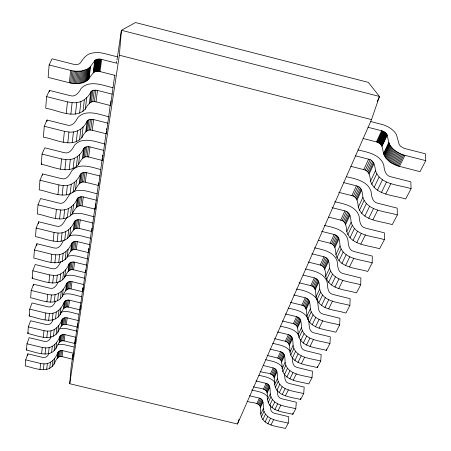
<?xml version="1.0" encoding="UTF-8"?>
<svg xmlns="http://www.w3.org/2000/svg" width="451" height="451" viewBox="0 0 451 451"><rect width="100%" height="100%" fill="white"/><g stroke="black" fill="none" stroke-linecap="round" stroke-linejoin="round"><path stroke-width="0.68" d="M318.417 240.293L330.16 243.224C335.443 244.211 335.612 250.328 335.939 254.567C339.518 268.176 356.966 268.103 367.706 271.468L372.193 262.899L372.284 256.072L354.007 251.517C348.668 250.514 348.324 244.386 347.958 240.062C345.387 229.683 333.188 227.338 324.303 225.461M308.174 262.037L320.193 265.025C325.413 266.022 325.402 272.128 325.707 276.277C328.937 289.666 346.035 289.672 356.487 292.874L360.721 284.79L360.896 277.996L343.126 273.588C337.861 272.573 337.703 266.451 337.365 262.223C335.059 252.019 323.142 249.606 314.465 247.847M296.459 289.085C305.389 290.461 315.187 293.601 318.823 302.818C325.549 310.559 336.897 310.023 345.889 313.101L349.891 305.457L350.139 298.703L332.855 294.435C327.651 293.415 327.668 287.304 327.353 283.166C325.301 273.188 313.733 270.673 305.276 269.038M290.483 302.367L301.843 305.169C306.928 306.184 306.612 312.25 306.883 316.219C309.516 329.157 325.926 329.326 335.86 332.235L339.654 324.996L339.958 318.293L323.136 314.155C316.619 312.633 319.094 304.645 317.008 300.011M282.303 320.977L293.381 323.688C298.393 324.72 297.948 330.746 298.201 334.631C300.58 347.355 316.658 347.597 326.355 350.371L329.952 343.51L330.318 336.858L313.93 332.838C307.52 331.293 310.096 323.401 308.072 318.829M326.355 350.371L326.434 349.046M274.574 338.656L285.336 341.283C290.286 342.32 289.717 348.307 289.965 352.113C292.113 364.617 307.864 364.932 317.335 367.582L320.751 361.065L321.168 354.469L305.192 350.568C300.197 349.519 300.642 343.504 300.372 339.631M317.335 367.582L317.425 366.263M112.925 87.753C103.087 85.448 89.557 79.573 81.129 88.407C78.97 92.494 75.396 97.467 70.091 95.635L49.463 90.414L46.616 96.621L45.692 108.251C57.818 110.044 74.59 120.062 85.318 109.142C87.381 105.134 90.747 100.043 95.995 101.858L110.58 105.551L114.723 75.108M267.189 355.456L277.692 358.015C282.568 359.058 281.892 365 282.129 368.732C284.068 381.016 299.503 381.405 308.766 383.931L312.013 377.741L312.475 371.201L296.893 367.407C292.254 366.443 292.44 360.924 292.327 357.26M110.58 105.551L110.918 100.923M109.227 116.865C99.508 114.593 85.938 108.652 77.747 117.683C75.65 121.68 72.29 126.827 67.019 125.045L47.034 120.017L44.26 126.263L43.397 137.172C55.129 138.964 71.613 148.638 81.817 137.685C83.824 133.767 86.987 128.512 92.207 130.283L106.346 133.84L110.36 104.322M105.139 144.078C95.702 141.8 82.364 136.151 74.567 145.183C72.532 149.084 69.369 154.383 64.127 152.647L44.756 147.798L42.05 154.079L41.238 164.322C52.609 166.12 68.811 175.45 78.525 164.497C80.481 160.674 83.452 155.285 88.638 157.004L102.36 160.443L106.019 133.361M106.346 133.84L106.543 131.185M106.645 129.86L106.74 128.529M102.36 160.443L102.512 158.448M102.614 157.117L102.772 155.127L102.569 156.48M260.193 371.466C264.337 373.327 270.132 372.267 273.396 375.886C275.071 378.412 274.033 381.743 274.676 384.545C276.418 396.621 291.549 397.077 300.614 399.49L303.703 393.599L304.205 387.116L288.995 383.429C284.716 382.549 284.632 377.515 284.666 374.059M49.001 353.268C48.156 355.929 45.636 358.241 42.704 357.412L27.866 353.838L25.701 359.887L25.222 365.879C34 367.757 47.558 374.257 54.002 364.194C55.659 361.099 57.328 355.405 62.012 356.628L72.588 359.182L74.872 341.914M77.138 326.738L74.934 343.515L64.11 340.894C59.369 339.631 57.61 345.342 55.93 348.493C49.249 358.675 35.454 351.943 26.479 350.072L26.981 343.792L29.191 337.692L44.384 341.368C47.659 342.309 50.202 339.479 51.143 336.632M79.731 309.392L77.392 327.093L66.308 324.404C61.516 323.091 59.656 328.813 57.948 332.032C51.025 342.332 36.976 335.358 27.799 333.492L28.323 326.89L30.578 320.757L46.143 324.528C49.458 325.498 52.09 322.69 53.06 319.787M82.448 291.199L79.974 309.865L68.62 307.097C63.766 305.739 61.804 311.466 60.073 314.747C52.88 325.16 38.583 317.932 29.18 316.072L29.732 309.138L32.038 302.959L47.992 306.843C51.978 308.022 54.509 304.092 55.749 300.93M58.224 281.74C56.792 285.038 54.283 289.531 49.943 288.24L33.571 284.243L31.215 290.455L30.634 297.756C40.269 299.611 54.825 307.103 62.3 296.578C64.059 293.229 66.139 287.507 71.044 288.916L82.685 291.758L85.301 272.094M88.368 251.557L85.538 272.714L73.598 269.788C68.637 268.328 66.438 274.033 64.651 277.455C56.865 288.082 42.05 280.308 32.168 278.464L32.782 270.769L35.189 264.528L51.989 268.644C56.691 270.053 59.188 264.991 60.829 261.557M63.568 240.315C61.702 243.878 59.211 249.504 54.154 247.982L36.892 243.737L34.428 250.001L33.786 258.124C43.927 259.962 59.013 268.018 67.126 257.301C68.941 253.806 71.275 248.129 76.281 249.64L88.543 252.656L91.53 230.371M66.917 217.596C64.155 221.029 62.221 227.896 56.437 226.16L38.696 221.774L36.176 228.059L35.494 236.645C45.906 238.472 61.268 246.832 69.736 236.025C71.585 232.457 74.06 226.825 79.117 228.386L91.716 231.498L94.766 208.717M70.875 193.18C66.94 196.501 65.553 205.002 58.85 203.068L40.596 198.541L38.019 204.833L37.298 213.926C48.009 215.741 63.647 224.412 72.498 213.543C74.381 209.89 77.008 204.32 82.116 205.932L95.065 209.146L98.329 184.871M100.635 169.542C91.632 167.22 78.807 162.242 71.574 171.07C69.589 174.881 66.613 180.293 61.409 178.607L42.614 173.928L39.976 180.22L39.209 189.86C50.236 191.664 66.156 200.661 75.424 189.741C77.341 186.004 80.131 180.513 85.284 182.176L98.606 185.502L102.264 158.515M117.367 56.854L104.057 53.455C99.998 52.44 95.68 52.226 91.587 53.201C86.355 54.097 83.147 58.709 80.47 62.847C78.733 64.797 75.74 64.781 73.378 64.239L52.051 58.81L49.131 64.95L48.144 77.386L70.565 83.04L74.167 83.548L78.891 83.491L83.17 82.601L87.359 80.447L93.199 72.966C94.845 71.038 97.76 71.044 100.037 71.574L115.281 75.452M98.606 185.502L98.814 182.841M95.065 209.146L95.279 206.496M95.386 205.171L95.494 203.846M300.614 399.49L300.716 398.199M27.703 355.839L27.866 353.838M33.464 285.573L33.571 284.243M36.728 245.767L36.892 243.737M38.532 223.758L38.696 221.774M42.501 175.304L42.614 173.928M46.921 121.375L47.034 120.017M49.351 91.779L49.463 90.414M91.716 231.498L91.987 228.195M69.73 383.728L119.363 55.214L121.415 30.279L135.542 22.55L368.332 82.37L379.471 96.458L371.523 119.594L237.474 424.013L69.73 383.728L71.145 366.877L72.543 357.491M88.543 252.656L88.875 248.71M253.485 386.721C257.527 388.542 263.215 387.477 266.378 391.045C268.007 393.56 266.958 396.841 267.573 399.62C269.14 411.487 283.972 412 292.846 414.317L295.788 408.696L296.33 402.275L281.475 398.69C277.545 397.883 277.196 393.334 277.354 390.087M85.538 272.714L85.763 270.098M292.846 414.317L292.958 413.037M79.974 309.865L80.317 305.992M82.685 291.758L83.023 287.862M77.392 327.093L77.679 323.891M72.588 359.182L73.045 354.136L72.848 355.478M74.934 343.515L75.334 339.067M247.086 401.283C251.027 403.064 256.613 401.999 259.68 405.511C261.259 408.014 260.204 411.244 260.796 414.001C262.2 425.665 276.745 426.234 285.438 428.45L288.245 423.089L288.82 416.735L274.309 413.234C270.73 412.502 270.121 408.437 270.369 405.393M40.015 369.437L40.624 363.478L25.701 359.887M41.627 353.725L42.264 347.479L26.981 343.792M43.313 337.247L43.984 330.69L28.323 326.89M45.089 319.934L45.793 313.039L29.732 309.138M46.955 301.73L47.693 294.475L31.215 290.455M48.917 282.557L49.7 274.913L32.782 270.769M50.986 262.347L51.814 254.274L34.428 250.001M53.173 240.997L54.047 232.468L36.176 228.059M55.49 218.425L56.414 209.394L38.019 204.833M57.937 194.511L58.918 184.933L39.976 180.22M60.535 169.136L61.578 158.961L42.05 154.079M63.298 142.161L64.408 131.331L44.26 126.263M66.246 113.432L67.43 101.875L46.616 96.621M69.386 82.77L70.649 70.418L49.131 64.95M70.565 83.04L71.844 70.694L70.649 70.418M71.76 83.26L73.056 70.92L71.844 70.694M72.961 83.435L74.274 71.095L73.056 70.92M43.358 369.831L44.001 363.884C50.935 364.211 55.631 358.415 57.869 352.485C58.855 350.816 60.998 350.247 62.807 350.664L73.479 353.24M45.049 354.136L45.72 347.901C52.75 348.273 57.604 342.495 59.893 336.457C60.913 334.772 63.106 334.225 64.944 334.642L75.869 337.292M46.819 337.675L47.524 331.13C54.644 331.547 59.673 325.791 62.018 319.652C63.072 317.938 65.31 317.419 67.182 317.848L78.373 320.565M48.68 320.385L49.424 313.501C56.634 313.975 61.849 308.253 64.251 302.007C65.344 300.265 67.633 299.774 69.539 300.214L81.005 303.004M50.636 302.204L51.42 294.96C58.726 295.484 64.127 289.807 66.596 283.454C67.729 281.689 70.074 281.232 72.008 281.672L83.768 284.553M52.699 283.059L53.522 275.42C60.919 276.001 66.528 270.391 69.059 263.92C70.243 262.138 72.639 261.71 74.612 262.161L86.677 265.126M54.87 262.871L55.738 254.809C63.23 255.446 69.054 249.916 71.664 243.337C72.893 241.527 75.345 241.138 77.358 241.601L89.743 244.651M57.164 241.55L58.083 233.032C65.66 233.731 71.715 228.302 74.409 221.604C75.695 219.772 78.203 219.428 80.25 219.896L92.979 223.048M59.594 219.006L60.564 209.986C68.231 210.747 74.528 205.447 77.318 198.626C78.654 196.777 81.225 196.484 83.311 196.957L96.401 200.21M62.159 195.125L63.191 185.564C70.942 186.387 77.499 181.24 80.391 174.3C81.794 172.429 84.422 172.192 86.553 172.671L100.021 176.037M64.888 169.79L65.981 159.626C73.817 160.517 80.644 155.55 83.655 148.492C85.126 146.614 87.815 146.434 89.986 146.919L103.865 150.397M67.785 142.854L68.952 132.036C76.867 132.994 83.976 128.253 87.122 121.077C88.667 119.182 91.418 119.064 93.633 119.56L107.941 123.168M70.875 114.165L72.115 102.631C80.103 103.651 87.517 99.175 90.809 91.886C92.438 89.986 95.251 89.941 97.517 90.442L112.282 94.186M74.167 83.548L75.497 71.219L81.417 71.038L87.336 69.161L90.065 67.058L94.744 60.744C96.429 58.822 99.361 58.855 101.661 59.391L117.097 63.326M75.373 83.615L76.715 71.292M76.563 83.627L77.922 71.309M77.741 83.587L79.111 71.269M46.69 369.437L47.355 363.495M48.454 353.759L49.153 347.524M50.303 337.309L51.042 330.763M52.254 320.03L53.026 313.152M54.3 301.866L55.112 294.621M56.454 282.738L57.311 275.104M58.726 262.567L59.633 254.516M61.122 241.274L62.08 232.761M63.659 218.752L64.673 209.743M66.342 194.905L67.419 185.35M69.195 169.599L70.339 159.451M72.222 142.702L73.44 131.901M75.452 114.058L76.749 102.54M78.891 83.491L80.278 71.179M80.019 83.345L81.417 71.038M81.107 83.147L82.522 70.846M82.161 82.899L83.587 70.604M49.723 368.298L50.422 362.35M51.561 352.614L52.288 346.385M53.483 336.17L54.25 329.63M55.507 318.896L56.313 312.024M57.632 300.738L58.478 293.505M59.87 281.621L60.761 273.994M62.232 261.467L63.174 253.417M64.718 240.186L65.716 231.684M67.357 217.686L68.411 208.683M70.142 193.857L71.264 184.318M73.101 168.584L74.291 158.448M76.247 141.721L77.51 130.937M79.596 113.116L80.943 101.616M83.17 82.601L84.608 70.311M84.123 82.257L85.572 69.973M85.025 81.868L86.485 69.589M85.87 81.434L87.336 69.161M52.226 366.5L52.947 360.552M54.12 350.81L54.87 344.575M56.104 334.36L56.888 327.815M58.185 317.087L59.013 310.209M60.372 298.928L61.246 291.69M62.678 279.812L63.597 272.184M65.107 259.658L66.077 251.613M67.673 238.387L68.693 229.886M70.379 215.899L71.467 206.902M73.254 192.087L74.404 182.554M76.298 166.836L77.516 156.706M79.528 139.996L80.83 129.223M82.973 111.431L84.36 99.947M86.648 80.96L88.125 68.687M87.359 80.447L88.847 68.18M88.001 79.895L89.495 67.639M88.565 79.314L90.065 67.058M54.002 364.194L54.729 358.241M55.93 348.493L56.691 342.253M57.948 332.032L58.754 325.481M60.073 314.747L60.919 307.864M62.3 296.578L63.191 289.339M64.651 277.455L65.587 269.828M67.126 257.301L68.112 249.256M69.736 236.025L70.784 227.53M72.498 213.543L73.603 204.551M75.424 189.741L76.591 180.208M78.525 164.497L79.765 154.377M81.817 137.685L83.136 126.917M85.318 109.142L86.727 97.67M89.056 78.705L90.561 66.449M57.114 358.449L57.869 352.485M59.104 342.715L59.893 336.457M61.189 326.214L62.018 319.652M63.377 308.896L64.251 302.007M65.677 290.698L66.596 283.454M68.095 271.553L69.059 263.92M70.649 251.382L71.664 243.337M73.338 230.1L74.409 221.604M76.18 207.618L77.318 198.626M79.19 183.822L80.391 174.3M82.375 158.6L83.655 148.492M85.763 131.822L87.122 121.077M89.366 103.33L90.809 91.886M93.199 72.966L94.744 60.744M93.504 72.617L95.054 60.4M93.876 72.295L95.426 60.084M57.734 357.637L58.495 351.673M59.741 341.897L60.535 335.645M61.838 325.397L62.672 318.834M64.042 308.072L64.916 301.183M66.353 289.875L67.278 282.625M68.789 270.73L69.764 263.096M71.359 250.553L72.38 242.508M74.065 229.277L75.142 220.776M76.924 206.789L78.068 197.803M79.951 182.999L81.163 173.477M83.159 157.782L84.444 147.68M86.564 131.01L87.928 120.27M90.183 102.535L91.638 91.091M94.315 72.013L95.871 59.803M94.817 71.771L96.379 59.566M58.613 357.012L59.38 351.041M60.637 341.272L61.437 335.014M62.757 324.765L63.597 318.203M64.978 307.447L65.863 300.552M67.317 289.243L68.248 281.999M69.775 270.098L70.756 262.465M72.363 249.927L73.395 241.883M75.097 228.651L76.185 220.156M77.984 206.175L79.134 197.183M81.033 182.39L82.257 172.868M84.269 157.179L85.566 147.077M87.708 130.418L89.084 119.678M91.361 101.949L92.833 90.516M95.37 71.579L96.942 59.374M95.973 71.427L97.546 59.222M96.61 71.326L98.194 59.126M59.679 356.617L60.451 350.647M61.725 340.877L62.537 334.619M63.867 324.37L64.718 317.814M66.117 307.052L67.013 300.163M68.479 288.86L69.42 281.61M70.965 269.715L71.957 262.087M73.586 249.55L74.629 241.505M76.349 228.279L77.454 219.784M79.269 205.808L80.436 196.822M82.358 182.029L83.593 172.513M85.628 156.835L86.942 146.738M89.106 130.085L90.499 119.352M92.799 101.633L94.287 90.2M97.275 71.275L98.865 59.081M97.957 71.275L99.558 59.081M60.84 356.487L61.624 350.517M62.914 340.747L63.732 334.495M65.085 324.246L65.947 317.69M67.362 306.934L68.27 300.045M69.758 288.747L70.711 281.503M72.273 269.608L73.276 261.98M74.928 249.448L75.988 241.409M77.724 228.189L78.846 219.693M80.684 205.724L81.868 196.743M83.813 181.962L85.064 172.445M87.128 156.773L88.452 146.682M90.645 130.035L92.055 119.312M94.389 101.599L95.894 90.177M98.656 71.326L100.263 59.132M99.35 71.427L100.968 59.239M62.012 356.628L62.807 350.664M64.11 340.894L64.944 334.642M66.308 324.404L67.182 317.848M68.62 307.097L69.539 300.214M71.044 288.916L72.008 281.672M73.598 269.788L74.612 262.161M76.281 249.64L77.358 241.601M79.117 228.386L80.25 219.896M82.116 205.932L83.311 196.957M85.284 182.176L86.553 172.671M88.638 157.004L89.986 146.919M92.207 130.283L93.633 119.56M95.995 101.858L97.517 90.442M100.037 71.574L101.661 59.391M75.08 340.516L75.289 339.124M77.341 325.374L77.544 324.015M80.03 307.379L80.227 306.043M82.742 289.215L82.939 287.885M88.576 250.17L88.779 248.783M116.572 62.695L116.781 61.319M116.989 59.938L121.415 30.279L379.471 96.458L377.211 101.616M237.474 424.013L239.064 419.419M26.479 350.072L26.919 348.854M27.799 333.492L28.244 332.263M29.18 316.072L29.636 314.837M32.168 278.464L32.647 277.218M41.238 164.322L41.774 163.065M256.839 403.634L259.353 398.137C264.049 399.197 263.142 404.998 263.367 408.55C264.833 420.287 279.485 420.839 288.245 423.089M263.463 389.14L266.096 383.378C270.865 384.432 270.036 390.29 270.267 393.909C271.897 405.855 286.842 406.345 295.788 408.696M270.408 373.947L273.165 367.909C278.002 368.957 277.264 374.866 277.5 378.558C279.316 390.713 294.559 391.141 303.703 393.599M277.692 358.015L280.584 351.679C285.489 352.716 284.852 358.675 285.1 362.435C287.112 374.809 302.666 375.164 312.013 377.741M285.336 341.283L288.381 334.619C293.353 335.657 292.829 341.655 293.082 345.494C295.315 358.083 311.19 358.37 320.751 361.065M293.381 323.688L296.583 316.681C301.623 317.707 301.223 323.745 301.488 327.663C303.963 340.471 320.165 340.685 329.952 343.51M301.843 305.169L305.22 297.778C310.333 298.793 310.068 304.87 310.344 308.867C313.084 321.896 329.625 322.037 339.654 324.996M299.069 282.749L310.773 285.641L314.336 277.844C319.511 278.848 319.404 284.947 319.691 289.035C322.73 302.288 339.609 302.345 349.891 305.457M320.193 265.025L323.959 256.782C329.202 257.78 329.264 263.891 329.574 268.069C332.934 281.548 350.162 281.525 360.721 284.79M330.16 243.224L334.146 234.503C339.451 235.484 339.699 241.601 340.031 245.88C343.752 259.573 361.341 259.466 372.193 262.899M340.714 220.133L344.936 210.888C350.309 211.863 350.76 217.968 351.126 222.343C355.247 236.256 373.197 236.07 384.365 239.673L379.595 248.772C368.552 245.237 350.743 245.389 346.78 231.56C346.43 227.225 346.058 221.114 340.714 220.133L328.627 217.106M351.91 195.638L356.397 185.818C361.82 186.782 362.503 192.865 362.908 197.341C367.48 211.463 385.797 211.198 397.303 214.986L392.229 224.666C380.858 220.945 362.683 221.182 358.291 207.139C357.902 202.702 357.31 196.608 351.91 195.638L338.735 192.323M363.805 169.61L368.585 159.158C374.065 160.111 374.995 166.148 375.452 170.732C380.52 185.057 399.203 184.713 411.075 188.704L405.674 199.009C393.943 195.097 375.401 195.413 370.53 181.167C370.096 176.623 369.268 170.568 363.805 169.61L350.906 166.346M376.472 141.89L381.569 130.745L382.899 131.185L385.261 132.56L386.823 134.336L389.044 143.136L390.166 145.515L392.686 148.644L396.187 151.474L400.381 153.774L403.78 155.037L425.778 160.652L420.005 171.662L397.156 165.759L390.797 162.591L385.983 158.233L383.79 154.27L381.862 145.932L380.114 143.694L377.137 142.088L363.078 138.485M377.137 142.088L382.239 130.942M377.786 142.324L382.899 131.185M257.933 404.04L260.452 398.543M264.585 389.551L267.223 383.795M271.553 374.369L274.321 368.337M278.865 358.444L281.774 352.113M286.543 341.723L289.598 335.065M294.616 324.139L297.829 317.132M303.117 305.626L306.505 298.241M320.605 292.107L316.929 299.853C314.691 295.506 317.341 288.572 312.075 286.109L315.655 278.318M321.535 265.504L325.318 257.267M331.541 243.715L335.544 234.994M342.134 220.635L346.379 211.395M353.375 196.157L357.885 186.342M365.321 170.14L370.119 159.693M378.417 142.612L383.536 131.472M379.02 142.939L384.151 131.799M258.902 404.682L261.433 399.191M265.577 390.2L268.232 384.449M272.573 375.035L275.358 369.003M279.913 359.12L282.833 352.789M287.62 342.405L290.692 335.753M295.726 324.833L298.957 317.831M304.262 306.33L307.661 298.951M313.253 286.825L316.844 279.039M322.753 266.231L326.547 258M332.793 244.453L336.812 235.743M343.431 221.39L347.693 212.156M354.717 196.924L359.244 187.109M366.708 170.918L371.523 160.477M379.59 143.3L384.726 132.166M380.114 143.694L385.261 132.56M380.593 144.111L385.746 132.983M259.68 405.511L262.217 400.026M266.378 391.045L269.038 385.301M273.396 375.886L276.187 369.859M280.759 359.983L283.69 353.657M288.493 343.284L291.572 336.638M296.623 325.723L299.864 318.727M305.186 307.232L308.602 299.859M314.212 287.738L317.82 279.958M323.745 267.155L327.556 258.93M333.825 245.389L337.855 236.679M344.496 222.337L348.775 213.103M355.822 197.876L360.366 188.073M367.864 171.882L372.695 161.447M381.01 144.551L386.169 133.423M381.366 145.008L386.53 133.874M260.193 406.469L262.741 400.99M266.913 392.015L269.58 386.27M273.949 376.867L276.745 370.846M281.334 360.975L284.271 354.655M289.085 344.288L292.175 337.641M297.243 326.733L300.49 319.742M305.823 308.258L309.251 300.885M314.877 288.77L318.491 280.996M324.438 268.198L328.255 259.979M334.546 246.443L338.588 237.739M345.252 223.397L349.542 214.169M356.611 198.947L361.166 189.144M368.687 172.958L373.535 162.523M381.647 145.47L386.823 134.336M381.862 145.932L387.043 134.798M260.413 407.473L262.961 401.999M267.139 393.03L269.811 387.291M274.191 377.893L276.993 371.872M281.587 362.012L284.525 355.692M289.35 345.331L292.445 338.69M297.519 327.792L300.778 320.802M306.122 309.318L309.555 301.956M315.193 289.846L318.812 282.072M324.771 269.281L328.599 261.061M334.901 247.531L338.949 238.827M345.629 224.497L349.925 215.268M357.012 200.047L361.578 190.243M369.115 174.063L373.975 163.628M382.003 146.389L387.183 135.261M260.796 414.001L263.367 408.55M267.573 399.62L270.267 393.909M274.676 384.545L277.5 378.558M282.129 368.732L285.1 362.435M289.965 352.113L293.082 345.494M298.201 334.631L301.488 327.663M306.883 316.219L310.344 308.867M316.038 296.792L319.691 289.035M325.707 276.277L329.574 268.069M335.939 254.567L340.031 245.88M346.78 231.56L351.126 222.343M358.291 207.139L362.908 197.341M370.53 181.167L375.452 170.732M383.575 153.492L388.824 142.358M383.79 154.27L389.044 143.136M384.077 155.059L389.343 143.925M384.444 155.854L389.715 144.72M261.411 416.854L263.993 411.413M268.215 402.506L270.921 396.807M275.358 387.465L278.194 381.484M282.845 371.675L285.827 365.395M290.72 355.089L293.855 348.482M299.002 337.636L302.3 330.679M307.723 319.252L311.207 311.912M326.654 279.361L330.544 271.164M336.948 257.673L341.063 248.991M347.856 234.689L352.225 225.477M359.436 210.279L364.081 200.486M371.754 184.324L376.703 173.889M384.883 156.649L390.166 145.515M385.396 157.444L390.69 146.31M385.983 158.233L391.288 147.099M386.637 159.006L391.953 147.877M262.877 419.582L265.476 414.159M269.737 405.269L272.46 399.58M276.925 390.262L279.783 384.297M284.474 374.51L287.479 368.242M292.406 357.953L295.563 351.363M300.749 340.533L304.075 333.588M309.544 322.183L313.05 314.86M318.823 302.818L322.527 295.078M328.627 282.354L332.545 274.169M339 260.695L343.155 252.024M349.999 237.739L354.407 228.539M361.679 213.357L366.37 203.576M374.11 187.419L379.099 176.995M387.353 159.772L392.686 148.644M388.136 160.511L393.481 149.388M388.971 161.232L394.332 150.11M389.861 161.926L395.234 150.809M265.087 421.973L267.708 416.561M272.009 407.693L274.76 402.016M279.265 392.714L282.151 386.761M286.881 376.997L289.914 370.739M294.892 360.479L298.077 353.894M303.314 343.093L306.674 336.158M312.193 324.771L315.739 317.465M321.563 305.44L325.306 297.722M331.462 285.015L335.426 276.846M341.943 263.39L346.137 254.736M353.054 240.468L357.508 231.278M364.853 216.119L369.589 206.349M377.408 190.215L382.459 179.802M390.797 162.591L396.187 151.474M391.778 163.223L397.184 152.105M392.798 163.814L398.216 152.703M393.853 164.367L399.287 153.261M267.86 423.816L270.51 418.415M274.851 409.564L277.63 403.904M282.185 394.625L285.1 388.683M289.886 378.936L292.947 372.689M297.976 362.446L301.2 355.878M306.494 345.094L309.888 338.177M315.463 326.812L319.049 319.511M324.934 307.514L328.717 299.802M334.946 287.118L338.949 278.966M345.539 265.532L349.779 256.89M356.769 242.644L361.274 233.471M368.704 218.335L373.49 208.576M381.399 192.464L386.501 182.069M394.935 164.88L400.381 153.774M396.04 165.342L401.503 154.248M397.156 165.759L402.636 154.665M398.289 166.126L403.78 155.037M270.966 424.972L273.644 419.577M278.036 410.743L280.843 405.088M285.449 395.826L288.398 389.889M293.229 380.165L296.33 373.93M301.409 363.703L304.667 357.141M310.017 346.379L313.451 339.468M319.088 328.119L322.707 320.836M328.661 308.856L332.488 301.161M338.78 288.493L342.828 280.353M349.486 266.941L353.776 258.31M360.845 244.092L365.395 234.932M372.904 219.817L377.746 210.076M385.74 193.986L390.899 183.602M399.423 166.442L404.936 155.358M72.673 192.154C80.351 187.909 89.219 192.098 96.988 193.716M61.043 312.205C66.974 310.113 73.096 313.214 78.908 314.257M63.23 294.497C69.324 292.417 75.582 295.58 81.535 296.651M64.876 276.097C71.292 273.633 78 276.976 84.298 278.154M67.058 256.58C73.958 253.947 81.135 257.628 87.906 258.863M69.014 236.11C76.033 233.285 83.407 236.809 90.307 238.196M71.67 214.326C79.145 211.463 86.908 215.319 94.231 216.734M58.162 344.733L61.426 344.372L64.713 344.778L73.981 347.016M60.18 328.644L63.523 328.294L66.883 328.717L77.042 331.181M74.274 71.095L75.497 71.219M40.624 363.478L44.001 363.884M42.264 347.479L45.72 347.901M43.984 330.69L47.524 331.13M45.793 313.039L49.424 313.501M47.693 294.475L51.42 294.96M49.7 274.913L53.522 275.42M51.814 254.274L55.738 254.809M54.047 232.468L58.083 233.032M56.414 209.394L60.564 209.986M58.918 184.933L63.191 185.564M61.578 158.961L65.981 159.626M64.408 131.331L68.952 132.036M67.43 101.875L72.115 102.631M249.51 395.758L259.353 398.137M265.673 359.701C271.525 361.144 278.363 361.916 282.275 367.108M263.463 365.552L273.165 367.909M258.818 375.271C264.54 376.675 271.237 377.425 275.014 382.549M256.027 380.943L266.096 383.378M251.624 389.98C257.16 391.479 263.863 391.874 267.646 396.812M280.285 326.169C286.943 327.759 295.337 328.824 298.912 335.578M277.517 331.964L288.381 334.619M272.731 343.329C278.769 344.835 285.81 345.601 289.892 350.912M269.986 349.091L280.584 351.679M293.748 294.948L305.22 297.778M288.104 308.089C295.185 309.73 304.075 310.987 307.723 318.265M285.398 313.935L296.583 316.681M311.81 253.761L323.959 256.782M303.168 275.076L314.336 277.844M321.614 231.369L334.146 234.503M343.735 182.627L356.397 185.818M334.619 201.721C343.747 203.734 356.301 205.983 359.182 216.57C359.588 220.996 360.14 227.118 365.541 228.11L384.365 232.823L384.365 239.673M332.037 207.652L344.936 210.888M357.998 149.952C367.486 152.156 380.278 154.405 383.778 165.105C384.28 169.745 385.329 175.794 390.842 176.769L410.85 181.832L411.075 188.704M355.467 155.832L368.585 159.158M346.221 176.696C355.461 178.759 367.965 181.088 371.1 191.63C371.551 196.162 372.34 202.257 377.797 203.243L397.196 208.125L397.303 214.986M119.363 55.214L371.523 119.594M370.829 121.544L383.812 124.955L388.091 126.838L390.983 128.648L394.18 131.461L396.39 134.516L399.163 144.393L400.499 146.254L404.073 148.34L425.417 153.797L425.778 160.652M368.005 127.289L381.569 130.745M310.773 285.641L312.075 286.109"/></g></svg>
